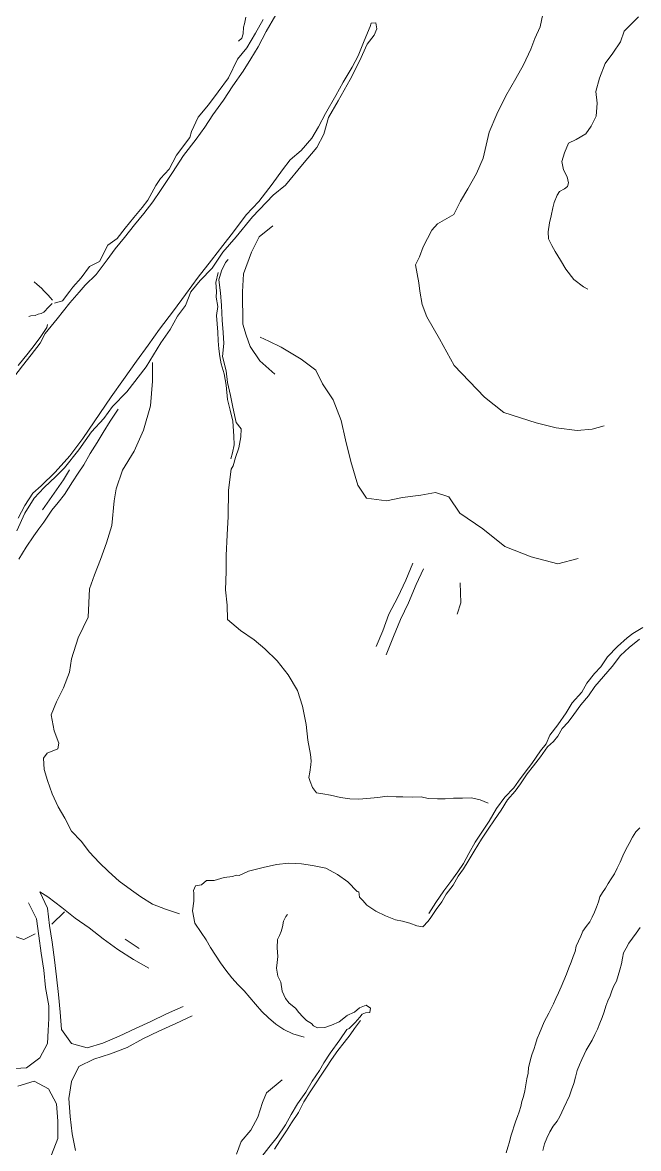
# Model space of a CAD drawing. Extents: x 683321 to 688873, y 7661944 to 7668387.
# Drawn here: x 687437.2 to 687655.6, y 7665624.4 to 7666023.8 of the extents above; entities that cross this region are included whole.
import ezdxf

# ---------------------------------------------------------------- set-up
doc = ezdxf.new("R2010")
doc.units = 0
doc.header["$MEASUREMENT"] = 0
doc.layers.add('01 CRESTA_Line', color=3, linetype='Continuous', lineweight=20)

msp = doc.modelspace()

# ---------------------------------------------------------------- linework, layer by layer
at = {"layer": '01 CRESTA_Line'}
for points in [[(687434.17, 7665898, 4173.37), (687437.25, 7665902.03, 4173.75), (687440.26, 7665905.98, 4174.18), (687443.42, 7665910.03, 4174.54), (687445.24, 7665913.53, 4174.97), (687449.43, 7665918.64, 4175.5), (687453.92, 7665924.32, 4175.89), (687457.31, 7665928.17, 4176.34), (687459.46, 7665930.63, 4176.62), (687463.28, 7665934.39, 4176.87), (687467.23, 7665939.57, 4177.29), (687470, 7665943.51, 4177.66), (687473.38, 7665947.57, 4177.84), (687476.91, 7665952, 4178.13), (687480.2, 7665956.09, 4178.43), (687483.4, 7665960.18, 4178.76), (687486.11, 7665964.23, 4178.86), (687490.36, 7665970.58, 4179.4), (687494.23, 7665976.65, 4179.76), (687498.79, 7665982.42, 4179.98), (687501.78, 7665986.67, 4180.26), (687504.71, 7665991, 4180.63), (687508.4, 7665996.26, 4181.11), (687511.72, 7666001.31, 4181.5), (687515.48, 7666006.58, 4182.09), (687518.17, 7666010.86, 4182.51), (687520.75, 7666015.22, 4183.04), (687523.58, 7666020.65, 4183.55), (687526.96, 7666026.51, 4183.99)], [(687513.81, 7666017.21, 4182.33), (687515, 7666018.29, 4182.27), (687515.42, 7666019.83, 4182.29), (687515.59, 7666022.1, 4182.18), (687515.94, 7666023.33, 4181.78), (687516.34, 7666025.69, 4182.19)], [(687643.35, 7665880.71, 4207.07), (687639.11, 7665879.55, 4205.93), (687633.86, 7665879.13, 4204.92), (687626.35, 7665880.04, 4204.72), (687619.34, 7665881.82, 4204.97), (687607.78, 7665885.42, 4204.83), (687600.97, 7665890.92, 4204.72), (687590.25, 7665902.12, 4205.02), (687584.97, 7665911.56, 4205.22), (687580.51, 7665919.44, 4205.09), (687578.91, 7665923.77, 4204.93), (687578.11, 7665928.5, 4204.89), (687577.66, 7665931.41, 4204.75), (687576.56, 7665937.83, 4203.92), (687577.93, 7665940.71, 4204.86), (687579.29, 7665944.25, 4204.73), (687582.36, 7665950.12, 4204.65), (687584.28, 7665952.35, 4205.08), (687590.16, 7665955.7, 4205.66), (687592.47, 7665960.48, 4205.44), (687595.05, 7665964.83, 4205.45), (687598.09, 7665970.19, 4205.14), (687600.48, 7665975.66, 4205.63), (687602.65, 7665984.91, 4205.26), (687605.35, 7665991.32, 4204.71), (687608.5, 7665997.83, 4204.68), (687612.07, 7666003.96, 4204.65), (687614.77, 7666008.81, 4205.34), (687617.39, 7666014.32, 4205.93), (687618.83, 7666018.14, 4205.95), (687620.77, 7666022.3, 4206.08), (687621.71, 7666026.81, 4205.92)], [(687637.67, 7665929.24, 4221.57), (687636.11, 7665930, 4221.18), (687632.63, 7665932.66, 4221.19), (687629.77, 7665936.29, 4221.15), (687627.87, 7665939.54, 4221.28), (687626.06, 7665942.57, 4221.34), (687624.83, 7665944.71, 4221.42), (687623.62, 7665947.04, 4221.48), (687623.54, 7665949.58, 4221.65), (687624.07, 7665952.79, 4221.83), (687624.59, 7665955.24, 4221.93), (687625.21, 7665958.01, 4222.01), (687625.64, 7665960.01, 4222.3), (687626.74, 7665962.53, 4222.33), (687627.56, 7665963.86, 4222.47), (687629.32, 7665964.82, 4222.52), (687630.42, 7665965.6, 4222.64), (687630.74, 7665966.88, 4222.85), (687630.24, 7665969.04, 4222.56), (687628.94, 7665971.58, 4222.55), (687628.44, 7665974.52, 4222.31), (687629.3, 7665977.53, 4222.44), (687630.8, 7665980.96, 4222.17), (687633.45, 7665982.3, 4223.13), (687636.95, 7665984.3, 4224.18), (687638.78, 7665987.07, 4223.98), (687640.56, 7665990.52, 4223.69), (687640.94, 7665995.14, 4223.63), (687640.5, 7665999.31, 4223.21), (687641.7, 7666004.05, 4223.36), (687643.77, 7666009.25, 4223.73), (687646.49, 7666012.88, 4224.11), (687649.21, 7666016.93, 4223.93), (687650.54, 7666020.75, 4223.42), (687653.08, 7666023.28, 4223.65), (687655.56, 7666025.84, 4223.28)], [(687560.79, 7666023.54, 4184.65), (687562.5, 7666023.72, 4184.92), (687562.81, 7666021.6, 4184.58), (687561.92, 7666019.36, 4184.55), (687559.4, 7666016.1, 4184.28), (687556.65, 7666010.14, 4183.61), (687553.39, 7666003.57, 4182.97), (687549.15, 7665995.96, 4182.56), (687545.71, 7665990.08, 4182.05), (687543.97, 7665984.21, 4181.75), (687541.57, 7665979.43, 4181.37), (687536.45, 7665973.45, 4180.65), (687530.44, 7665966.14, 4180.02), (687526.01, 7665962.59, 4179.68), (687518.71, 7665954.86, 4179.02), (687512.97, 7665947.81, 4178.5), (687508.25, 7665942.34, 4178.01), (687504.44, 7665936.63, 4177.6), (687500.21, 7665932.29, 4177.26), (687496.89, 7665928.27, 4177.04), (687494.93, 7665923.38, 4176.63), (687492.17, 7665919.69, 4176.53), (687489.6, 7665914.94, 4176.21), (687486.2, 7665910.13, 4176.01), (687481.08, 7665901.66, 4175.35), (687474.14, 7665892.75, 4174.46), (687469.13, 7665887.62, 4173.93), (687466.07, 7665883.36, 4173.53), (687461.67, 7665878.6, 4173.11), (687457.21, 7665872.19, 4172.73), (687452.04, 7665865.87, 4172.38), (687449, 7665862.8, 4172.1), (687444.83, 7665858.89, 4171.59), (687441.36, 7665855.03, 4170.94), (687438.03, 7665849.72, 4170.74), (687435.23, 7665843.45, 4170.45)], [(687435.6, 7665848.04, 4170.67), (687437.98, 7665852.54, 4170.86), (687440.81, 7665856.81, 4171.07), (687443.82, 7665859.46, 4171.62), (687448.77, 7665864.35, 4172.23), (687453.92, 7665870.14, 4172.64), (687458.56, 7665876.2, 4173.07), (687462.56, 7665882.16, 4173.42), (687468.66, 7665891, 4174.33), (687473.05, 7665897.18, 4174.85), (687477.59, 7665903.63, 4175.39), (687481.76, 7665909.38, 4175.95), (687485.81, 7665914.99, 4176.36), (687490.67, 7665921.49, 4176.78), (687495.02, 7665927.37, 4177.09), (687499.52, 7665933.51, 4177.4), (687504.22, 7665939.49, 4177.93), (687508.16, 7665944.72, 4178.28), (687511.98, 7665949.51, 4178.71), (687516.48, 7665955.53, 4179.06), (687521.01, 7665960.31, 4179.58), (687525.76, 7665966.46, 4180.01), (687529.37, 7665971.57, 4180.45), (687532.03, 7665975.06, 4180.77), (687536.01, 7665978.41, 4181.09), (687539.73, 7665982.81, 4181.43), (687542.08, 7665986.85, 4181.8), (687544.56, 7665991.57, 4182.21), (687548.23, 7665997.92, 4182.69), (687550.88, 7666002.68, 4183.04), (687554.05, 7666008.01, 4183.52), (687556.14, 7666011.93, 4184.01), (687558.26, 7666017.26, 4184.42), (687560.45, 7666022.36, 4184.68), (687560.79, 7666023.54, 4184.65)], [(687448.49, 7665924.22, 4175.5), (687451.33, 7665925.09, 4175.86), (687453.97, 7665928.52, 4176.04), (687455.07, 7665929.89, 4176.33), (687458.01, 7665933.2, 4176.67), (687460.94, 7665937.21, 4176.78), (687464.46, 7665939.06, 4177.17), (687467.47, 7665944.79, 4177.36), (687470.72, 7665947.21, 4177.78), (687473.6, 7665950.83, 4177.98), (687476.68, 7665954.61, 4178.28), (687479.67, 7665958.19, 4178.5), (687481.65, 7665960.74, 4178.72), (687484.42, 7665965.96, 4178.89), (687486.17, 7665968.52, 4179.28), (687489.21, 7665971.81, 4179.36), (687491.79, 7665976.77, 4179.47), (687496.53, 7665983.04, 4180.11), (687497.13, 7665985.16, 4180.33), (687499.47, 7665990.18, 4180.41), (687503.09, 7665994.64, 4180.71), (687506.61, 7665999.15, 4181.01), (687510.26, 7666004.23, 4181.58), (687513.38, 7666010.75, 4182.14), (687516.78, 7666014.8, 4182.65), (687519.81, 7666020.03, 4183.44), (687522.5, 7666024.85, 4183.75)], [(687526.64, 7665899.07, 4176.82), (687521.3, 7665903.83, 4176.51), (687517.91, 7665908.84, 4176.24), (687516.5, 7665912.89, 4176.18), (687515.29, 7665916.75, 4175.92), (687515.18, 7665928.3, 4175.99), (687515.56, 7665934.68, 4176.06), (687518.41, 7665942.32, 4177.02), (687521.06, 7665947.72, 4177.39), (687525.96, 7665951.66, 4177.97)], [(687602.32, 7665746.93, 4188.06), (687599.46, 7665748.08, 4187.86), (687596.42, 7665748.77, 4187.56), (687593.15, 7665748.72, 4186.95), (687590, 7665748.67, 4186.84), (687587.02, 7665748.47, 4186.67), (687584.35, 7665748.45, 4186.45), (687581.06, 7665748.6, 4186.36), (687578.49, 7665749.11, 4185.85), (687575.41, 7665749.07, 4185.79), (687571.98, 7665749.21, 4185.49), (687569.72, 7665749.19, 4185.64), (687566.46, 7665749.38, 4185.31), (687563.19, 7665748.97, 4185.33), (687559.21, 7665748.6, 4185.19), (687556.37, 7665748.38, 4185.12), (687553.26, 7665748.4, 4184.86), (687549.89, 7665748.91, 4184.56), (687546.37, 7665749.7, 4184.29), (687543.64, 7665750.27, 4184), (687541.47, 7665750.58, 4183.78), (687539.95, 7665752.5, 4183.46), (687539.17, 7665754.57, 4183.3), (687538.76, 7665756.03, 4183.14), (687539.02, 7665757.91, 4182.83), (687539.45, 7665760.48, 4182.74), (687539.5, 7665761.95, 4182.71), (687539.28, 7665764.13, 4182.93), (687538.33, 7665769.2, 4183.06), (687537.7, 7665774.79, 4182.96), (687536.49, 7665781.27, 4182.98), (687534.71, 7665786.87, 4182.9), (687531.35, 7665792.45, 4182.85), (687527.46, 7665797.37, 4182.87), (687523.05, 7665801.6, 4182.71), (687519.35, 7665804.82, 4182.08), (687514.53, 7665808.11, 4182.16), (687509.89, 7665812.04, 4181.3), (687509.75, 7665817.08, 4181.98), (687509.19, 7665822.53, 4181.54), (687509.41, 7665829.05, 4180.99), (687509.4, 7665834.8, 4180.53), (687509.79, 7665842.1, 4179.96), (687510.06, 7665848.62, 4179.48), (687510.21, 7665857.95, 4178.15), (687511.18, 7665865.38, 4177.58), (687511.92, 7665866.51, 4176.51), (687512.69, 7665869.56, 4176.42), (687513.86, 7665872.93, 4176.04), (687514.61, 7665876.81, 4175.87), (687514.73, 7665879.65, 4175.8), (687512.92, 7665881.94, 4175.72), (687512.51, 7665884, 4175.66), (687511.69, 7665887.92, 4175.36), (687510.95, 7665891.53, 4175.21), (687509.9, 7665896.1, 4174.99), (687509.34, 7665900.26, 4174.92), (687508.15, 7665905.29, 4174.85), (687508.59, 7665909.91, 4175.14), (687508.28, 7665913.87, 4175.12), (687507.95, 7665918.18, 4175.06), (687507.7, 7665923.45, 4175.17), (687507.39, 7665927.87, 4175.49), (687506.74, 7665932.54, 4175.67), (687507.72, 7665935.71, 4175.67), (687509.21, 7665938.73, 4175.6), (687510.06, 7665939.7, 4175.72)], [(687506.54, 7665935.17, 4175.77), (687505.7, 7665931.55, 4175.92), (687505.94, 7665928.34, 4175.45), (687505.82, 7665926.33, 4175.77), (687506.44, 7665923.1, 4175.7), (687506.02, 7665919.91, 4175.32), (687506.21, 7665916.86, 4175.21), (687506.42, 7665913.97, 4175.22), (687506.53, 7665910.88, 4175.15), (687506.75, 7665908.08, 4175.1), (687507.16, 7665905.35, 4175.13), (687507.67, 7665902.79, 4175.01), (687508.66, 7665899.2, 4174.99), (687509.38, 7665895.15, 4175.32), (687509.91, 7665890.1, 4175.38), (687510.84, 7665886.29, 4175.71), (687511.75, 7665882.45, 4175.91), (687512.12, 7665877.11, 4175.98), (687512.23, 7665874.01, 4176.05), (687511.64, 7665871.19, 4176.26), (687511.07, 7665869.06, 4176.21)], [(687447.87, 7665925.34, 4175.21), (687447.04, 7665926.25, 4175.27), (687446.31, 7665927.04, 4175.32), (687445.57, 7665927.77, 4175.31), (687444.85, 7665928.52, 4175.38), (687443.89, 7665929.55, 4175.45), (687442.43, 7665930.92, 4175.43), (687441.32, 7665931.76, 4175.5)], [(687447.71, 7665924.18, 4175.44), (687447, 7665923.41, 4175.38), (687445.92, 7665922.34, 4175.27), (687445.29, 7665921.67, 4175.26), (687444.81, 7665921.1, 4175.18), (687443.78, 7665920.55, 4174.93), (687442.76, 7665920.3, 4174.82), (687441.73, 7665919.89, 4174.74), (687440.12, 7665919.7, 4174.68), (687439.45, 7665919.52, 4174.8)], [(687446.01, 7665916.71, 4175.05), (687445.83, 7665915.57, 4174.94), (687443.65, 7665912.4, 4174.79), (687441.32, 7665909.22, 4174.48), (687439.21, 7665906.56, 4174.05), (687435.6, 7665902.14, 4173.56)], [(687634.18, 7665833.68, 4180.67), (687626.92, 7665831.84, 4180.28), (687617.5, 7665834.28, 4180.36), (687608.2, 7665837.91, 4179.57), (687600.38, 7665844.23, 4179.31), (687592.18, 7665849.77, 4179.28), (687588.36, 7665855.51, 4179.38), (687583.59, 7665857.04, 4179.53), (687578.44, 7665856.09, 4179.51), (687571.96, 7665855.32, 4179.5), (687566.24, 7665854.18, 4179.48), (687559.18, 7665855.13, 4179.57), (687556.13, 7665859.72, 4179.42), (687553.65, 7665868.14, 4179.23), (687551.74, 7665875.79, 4179.09), (687550.22, 7665882.68, 4179.2), (687547.35, 7665889.95, 4179.17), (687543.56, 7665895.63, 4178.97), (687541.14, 7665900.47, 4178.76), (687536.02, 7665904.39, 4178.4), (687528.84, 7665908.69, 4177.72), (687524.54, 7665910.72, 4177.15), (687521.41, 7665912.22, 4176.94)], [(687492.83, 7665707.61, 4181.73), (687487.93, 7665709.28, 4181.7), (687483.28, 7665711.12, 4181.85), (687479.18, 7665713.7, 4181.86), (687475.83, 7665716.09, 4182.17), (687471.42, 7665719.26, 4182.09), (687467.7, 7665722.67, 4181.97), (687464.42, 7665725.86, 4181.79), (687460.97, 7665729.53, 4181.9), (687457.98, 7665733.43, 4181.63), (687454.52, 7665737, 4181.78), (687452.17, 7665741.6, 4181.88), (687449.85, 7665745.56, 4182.02), (687447.67, 7665750.16, 4182.05), (687446, 7665754.89, 4182.26), (687444.9, 7665758.87, 4182.19), (687444.61, 7665762.83, 4181.9), (687445.91, 7665764.68, 4182.03), (687449.7, 7665766.23, 4182.34), (687450.02, 7665768.18, 4182.36), (687448.4, 7665772.52, 4182.55), (687447.31, 7665778.18, 4182.74), (687449.19, 7665782.83, 4182.58), (687451.72, 7665787.81, 4182.4), (687453.88, 7665793.41, 4182.44), (687454.54, 7665798.07, 4182.47), (687456.97, 7665805.58, 4182.36), (687460.46, 7665812.86, 4182), (687460.89, 7665822.97, 4182.11), (687462.7, 7665827.84, 4181.75), (687464.89, 7665833.36, 4181.44), (687466.98, 7665839.23, 4180.78), (687468.83, 7665845.42, 4180.28), (687469.65, 7665854.13, 4179.85), (687470.41, 7665858.4, 4179.76), (687472.64, 7665865.06, 4178.72), (687476.8, 7665871.8, 4177.96), (687480.11, 7665879.15, 4177.67), (687482.58, 7665887.82, 4177.03), (687483.28, 7665896.53, 4176.61), (687483.32, 7665903.26, 4176.2)], [(687471.15, 7665886.61, 4171.3), (687468.27, 7665882.42, 4170.75), (687465.84, 7665878.33, 4170.57), (687463.68, 7665874.81, 4170.49), (687461.2, 7665870.87, 4170.14), (687458.91, 7665866.91, 4170.01), (687456.9, 7665863.9, 4169.81), (687454.9, 7665860.89, 4169.61), (687452.14, 7665856.43, 4169.38), (687449.86, 7665853.6, 4169.19), (687447.59, 7665850.77, 4169.01), (687444.7, 7665846.63, 4168.93), (687442.96, 7665844.17, 4168.81), (687441.23, 7665841.72, 4168.69), (687438.49, 7665837.74, 4168.48), (687435.91, 7665833.49, 4168.41)], [(687444.29, 7665850.98, 4168.75), (687446.77, 7665854.53, 4168.97), (687449.25, 7665858.07, 4169.19), (687451.72, 7665861.62, 4169.42), (687453.89, 7665865.08, 4169.57)], [(687562.62, 7665802.5, 4165.59), (687564.88, 7665808, 4165.84), (687567.12, 7665814, 4165.91), (687570.25, 7665820, 4165.77), (687573.12, 7665826, 4165.79), (687575.56, 7665832, 4165.61)], [(687566.06, 7665799.5, 4165.71), (687568.69, 7665806, 4165.96), (687571.19, 7665812, 4165.93), (687574, 7665818, 4166), (687576.81, 7665824.5, 4165.78), (687579.37, 7665830, 4165.82)], [(687591.31, 7665814, 4166.72), (687592.62, 7665818, 4166.24), (687592.38, 7665825, 4166.39)], [(687657.1, 7665809.18, 4197.27), (687653.6, 7665807.09, 4196.9), (687651.53, 7665805.53, 4196.58), (687648.09, 7665802.49, 4196.2), (687644.58, 7665798.85, 4195.64), (687642.17, 7665795.22, 4195.15), (687639.97, 7665792.84, 4194.98), (687637.31, 7665789.44, 4194.44), (687635.5, 7665786.23, 4194.31), (687632.02, 7665782.5, 4193.59), (687629.89, 7665778.99, 4193.12), (687627.03, 7665774.64, 4192.62), (687624.16, 7665771.02, 4192.14), (687622.8, 7665767.99, 4192.35), (687620.87, 7665765.47, 4192.17), (687617.72, 7665761.03, 4191.65), (687615.42, 7665757.9, 4191.16), (687613.08, 7665754.66, 4190.89), (687611.4, 7665752.35, 4190.56), (687608.23, 7665749.07, 4189.98), (687605.22, 7665744.96, 4189.4), (687605.22, 7665745, 4189.39), (687602.69, 7665740.56, 4188.79), (687599.85, 7665736.29, 4188.08), (687597.66, 7665733.06, 4187.86), (687595.39, 7665729.09, 4187.4), (687593.54, 7665725.54, 4187.06), (687591.48, 7665722.5, 4186.71), (687589.05, 7665719.18, 4186.29), (687586.57, 7665715.76, 4186), (687583.76, 7665711.7, 4185.43), (687581.2, 7665707.73, 4184.92)], [(687537.06, 7665663.94, 4183.06), (687533.02, 7665665.04, 4183.13), (687529.81, 7665666.65, 4183.15), (687526.98, 7665668.52, 4183.27), (687524.35, 7665670.73, 4183.49), (687521.99, 7665673.03, 4183.62), (687519.75, 7665675.62, 4183.7), (687517.78, 7665678, 4183.96), (687515.74, 7665680.38, 4184.05), (687513.65, 7665682.49, 4184.06), (687511.38, 7665684.99, 4184.01), (687509.27, 7665687.67, 4184.12), (687507.33, 7665690.27, 4184.1), (687505.58, 7665692.98, 4184.17), (687503.8, 7665695.74, 4184.18), (687502.3, 7665698.41, 4184.17), (687500.59, 7665701.07, 4184.08), (687498.3, 7665704.31, 4184.2), (687497.46, 7665708.69, 4184.22), (687497.91, 7665712.2, 4184.08), (687497.88, 7665714.95, 4184.07), (687497.87, 7665715.89, 4184.61), (687498.54, 7665717.59, 4184.07), (687500.64, 7665717.99, 4183.7), (687502.39, 7665719.47, 4183.78), (687505.17, 7665719.52, 4183.48), (687508.68, 7665720.59, 4183.29), (687511.68, 7665720.89, 4182.92), (687512.92, 7665721.4, 4182.52), (687513.98, 7665721.21, 4182.29), (687517.26, 7665722.81, 4182.18), (687522.52, 7665724.08, 4182.21), (687527.28, 7665725.18, 4182.2), (687531.61, 7665725.57, 4182.1), (687536.05, 7665725.36, 4182.05), (687540.05, 7665724.82, 4182.18), (687544.71, 7665723.84, 4182.3), (687548.82, 7665721.66, 4182.35), (687552.5, 7665718.98, 4182.31), (687555.86, 7665715.61, 4182.61), (687556.42, 7665715.4, 4182.8), (687556.72, 7665713.55, 4182.66), (687557.81, 7665712.39, 4182.72), (687559.25, 7665710.68, 4182.77), (687562.45, 7665708.54, 4182.9), (687565.9, 7665706.95, 4182.75), (687569.37, 7665705.53, 4182.7), (687571.88, 7665705.01, 4182.68), (687574.54, 7665704.32, 4182.71), (687577.01, 7665703.38, 4183.39), (687579.11, 7665703.06, 4184.52), (687580.95, 7665705.04, 4184.73), (687581.96, 7665706.34, 4184.92), (687583.82, 7665709.22, 4185.24), (687585.84, 7665711.95, 4185.65), (687587.37, 7665714.61, 4186.05), (687589.92, 7665717.79, 4186.33), (687591.64, 7665720.99, 4186.7), (687593.56, 7665723.6, 4187.02), (687595.22, 7665726.28, 4187.32), (687597.31, 7665729.91, 4187.66), (687599.95, 7665734.15, 4188.07), (687602.22, 7665737.73, 4188.59), (687604.52, 7665740.97, 4189.1), (687606.85, 7665744.39, 4189.55), (687609.19, 7665748.06, 4190.02), (687611.87, 7665751.21, 4190.51), (687613.69, 7665753.8, 4190.89), (687616.05, 7665757.34, 4191.21), (687618.35, 7665760.17, 4191.77), (687620.86, 7665763.32, 4192.16), (687623.36, 7665766.86, 4192.47), (687625.43, 7665768.82, 4192.12), (687626.97, 7665770.64, 4192.36), (687628.55, 7665773.34, 4192.59), (687630.61, 7665775.64, 4192.9), (687632.61, 7665778.33, 4193.33), (687635.16, 7665781.74, 4193.8), (687637.9, 7665785.01, 4194.31), (687640.07, 7665788.34, 4194.66), (687643.17, 7665791.78, 4194.98), (687646.22, 7665795.42, 4195.48), (687649.25, 7665799.26, 4196.06), (687652.28, 7665802.11, 4196.32), (687655.94, 7665805.08, 4196.93)], [(687608.63, 7665622.83, 4204.38), (687609.26, 7665624.86, 4204.34), (687609.87, 7665626.83, 4204.28), (687610.27, 7665628.79, 4204.07), (687610.86, 7665630.58, 4204.01), (687611.46, 7665632.42, 4203.9), (687612.03, 7665634.19, 4203.83), (687612.63, 7665635.81, 4203.81), (687613.23, 7665637.47, 4203.8), (687613.84, 7665639.28, 4203.76), (687614.27, 7665641.09, 4203.6), (687614.86, 7665642.9, 4203.54), (687615.24, 7665644.84, 4203.38), (687615.65, 7665647.04, 4203.13), (687616.03, 7665649.14, 4202.95), (687616.41, 7665651.14, 4202.9), (687616.61, 7665653.13, 4202.61), (687617.02, 7665654.93, 4202.5), (687617.42, 7665656.47, 4202.44), (687617.82, 7665657.99, 4202.39), (687618.42, 7665659.57, 4202.27), (687619.03, 7665661.41, 4202.28), (687619.64, 7665663.44, 4202.13), (687620.44, 7665665.37, 4202.19), (687621.25, 7665667.37, 4202.19), (687622.08, 7665669.29, 4202.16), (687622.94, 7665670.89, 4202.13), (687623.75, 7665672.38, 4202.1), (687624.66, 7665674.03, 4202.05), (687625.47, 7665675.77, 4201.94), (687626.25, 7665677.65, 4201.85), (687627.19, 7665679.63, 4201.85), (687628.2, 7665681.76, 4201.92), (687629.09, 7665684.03, 4201.86), (687630.07, 7665686.27, 4201.84), (687630.87, 7665688.49, 4201.7), (687631.67, 7665690.5, 4201.62), (687632.47, 7665692.5, 4201.56), (687633.08, 7665694.32, 4201.48), (687633.49, 7665696.15, 4201.23), (687634.3, 7665697.92, 4201.3), (687635.09, 7665699.73, 4201.35), (687635.89, 7665701.53, 4201.37), (687637.05, 7665703.2, 4201.43), (687638.36, 7665704.85, 4201.64), (687639.16, 7665706.48, 4201.68), (687639.95, 7665708.28, 4201.67), (687640.73, 7665710.07, 4201.54), (687641.34, 7665711.87, 4201.47), (687641.83, 7665713.63, 4201.33), (687642.83, 7665715.2, 4201.28), (687643.84, 7665716.79, 4201.31), (687644.83, 7665718.39, 4201.46), (687645.85, 7665720.11, 4201.59), (687647.06, 7665721.88, 4201.84), (687648.07, 7665723.86, 4202), (687649.05, 7665726.03, 4202.04), (687650.07, 7665728.23, 4202.01), (687651.06, 7665730.44, 4202.03), (687652.25, 7665732.64, 4202.08), (687653.45, 7665734.88, 4202.04), (687654.67, 7665736.73, 4202.1), (687656.06, 7665738.14, 4202.17)], [(687481.93, 7665688.42, 4171.03), (687476.52, 7665691.43, 4170.84), (687470.97, 7665695.01, 4170.57), (687465.79, 7665698.75, 4170.26), (687460.85, 7665702.64, 4169.88), (687455.9, 7665706.14, 4169.42), (687451.09, 7665709.9, 4169.06), (687446.19, 7665713.64, 4168.46), (687443.36, 7665715.44, 4167.8), (687446.09, 7665709.66, 4168.26), (687446.75, 7665703.55, 4169.08), (687447.68, 7665697.55, 4169.36), (687448.58, 7665691.3, 4169.61), (687449.24, 7665685.3, 4169.86), (687449.94, 7665679.05, 4170.1), (687450.59, 7665672.79, 4170.2), (687450.99, 7665666.58, 4170.22), (687454.52, 7665661.66, 4170.42), (687460.13, 7665660.09, 4170.74), (687465.72, 7665661.77, 4171.07), (687471.46, 7665664.27, 4171.08), (687477.31, 7665666.94, 4171.22), (687482.72, 7665669.49, 4171.41), (687488.26, 7665672.16, 4171.49), (687494.17, 7665674.76, 4171.6)], [(687432.76, 7665652.73, 4170.39), (687438.56, 7665653.05, 4170.42), (687443.38, 7665656.54, 4170.33), (687446.03, 7665661.71, 4170.19), (687446.32, 7665666.25, 4170), (687446.53, 7665670.54, 4169.96), (687446.48, 7665674.99, 4170.06), (687445.39, 7665681.5, 4169.98), (687444.73, 7665687.64, 4169.74), (687443.85, 7665693.68, 4169.52), (687443.02, 7665699.84, 4169.18), (687442.19, 7665705.93, 4168.6), (687439.27, 7665711.5, 4167.75)], [(687419.54, 7665706.74, 4169.39), (687424.66, 7665704.59, 4170.44), (687430.5, 7665701.02, 4170.1), (687437.7, 7665698.58, 4169.51), (687441.63, 7665700.59, 4169.53)], [(687452.05, 7665708.37, 4169.68), (687447.63, 7665704, 4169.31)], [(687521.25, 7665620.57, 4174.88), (687524.48, 7665624.72, 4175.33), (687527.45, 7665628.49, 4175.77), (687530.44, 7665632.76, 4176.3), (687532.43, 7665636.44, 4176.62), (687534.65, 7665640.24, 4177.08), (687537.61, 7665644.38, 4177.45), (687539.94, 7665648.25, 4177.95), (687542.53, 7665652.03, 4178.43), (687544, 7665654.84, 4178.85), (687546.3, 7665658.26, 4179.24), (687549.75, 7665662.98, 4179.91), (687552.22, 7665666.58, 4180.43), (687553.04, 7665666.95, 4180.34), (687555.11, 7665669.07, 4180.55), (687556.84, 7665671.01, 4180.89), (687557.57, 7665672.11, 4180.65), (687558.84, 7665672.51, 4180.18), (687560.35, 7665672.69, 4179.83), (687560.56, 7665674.23, 4180.45), (687559.05, 7665675.25, 4181.02), (687556.69, 7665674.35, 4181.25), (687554.91, 7665672.76, 4181.68), (687552.21, 7665671.58, 4181.8), (687552.24, 7665671.55, 4181.8), (687549.43, 7665669.4, 4181.91), (687546.73, 7665668.18, 4182.31), (687544.43, 7665667.32, 4182.51), (687541.82, 7665667.22, 4183.23), (687540.35, 7665667.96, 4183.83), (687539.65, 7665668.77, 4184.18), (687537.93, 7665669.77, 4183.9), (687536.61, 7665671.16, 4183.78), (687535.18, 7665672.61, 4183.63), (687533.96, 7665674.2, 4183.42), (687531.78, 7665675.99, 4183.12), (687530.38, 7665677.6, 4182.93), (687529.2, 7665680.23, 4183.37), (687528.74, 7665683.37, 4183.13), (687527.75, 7665685.59, 4183.25), (687527.24, 7665688.36, 4183.45), (687527.45, 7665690.35, 4184), (687527.76, 7665692.53, 4184.02), (687527.45, 7665695.55, 4184.41), (687527.59, 7665698.56, 4184.73), (687528.35, 7665699.94, 4184.31), (687528.9, 7665701.33, 4183.73), (687529.42, 7665703.08, 4183.15), (687529.7, 7665705.08, 4182.64), (687530.56, 7665706.68, 4182.46), (687531.11, 7665707.4, 4182.23)], [(687621.66, 7665623.74, 4211.83), (687622.27, 7665626.11, 4211.89), (687623.08, 7665628.14, 4212.01), (687624.09, 7665630.34, 4212), (687625.28, 7665632.32, 4211.98), (687626.72, 7665634.11, 4212.07), (687627.74, 7665635.74, 4212), (687629.12, 7665638.89, 4211.58), (687631.06, 7665643.13, 4211.74), (687631.84, 7665645.28, 4211.79), (687632.65, 7665647.44, 4211.9), (687633.23, 7665649.74, 4211.96), (687633.82, 7665652.05, 4211.99), (687634.64, 7665654.09, 4212.19), (687635.48, 7665655.96, 4212.23), (687636.29, 7665657.81, 4212.18), (687637.08, 7665659.35, 4212.14), (687638.09, 7665661.05, 4212.12), (687639.09, 7665662.84, 4212.01), (687640.05, 7665664.83, 4211.92), (687641.04, 7665666.79, 4211.79), (687641.84, 7665668.9, 4211.52), (687642.64, 7665670.9, 4211.33), (687643.44, 7665672.92, 4211.27), (687644.05, 7665674.91, 4211.14), (687644.68, 7665676.76, 4211.1), (687645.5, 7665678.55, 4211.24), (687646.09, 7665680.34, 4211.27), (687646.82, 7665682.12, 4211.19), (687647.79, 7665683.82, 4211.2), (687648.39, 7665685.82, 4211.17), (687648.99, 7665687.84, 4211.06), (687649.59, 7665689.88, 4210.9), (687649.86, 7665691.89, 4210.76), (687650.3, 7665693.78, 4210.84), (687651.18, 7665695.46, 4210.86), (687652.18, 7665697.24, 4210.94), (687653.39, 7665698.99, 4211.1), (687654.78, 7665700.77, 4211.22), (687656.18, 7665702.77, 4211.26)], [(687473.58, 7665698.63, 4170.51), (687478.5, 7665695.39, 4170.76)], [(687497.36, 7665671.45, 4171.45), (687491.52, 7665668.71, 4171.5), (687485.53, 7665666.05, 4171.43), (687479.84, 7665663.27, 4171.41), (687474.27, 7665660.3, 4171.22), (687468.42, 7665657.99, 4171.15), (687462.52, 7665656.06, 4170.9), (687457.18, 7665653.52, 4170.75), (687454.52, 7665648.13, 4170.46), (687453.63, 7665642.18, 4170.85), (687454.08, 7665635.81, 4170.83), (687454.75, 7665629.63, 4170.99), (687456, 7665623.69, 4171.2)], [(687556.98, 7665669.83, 4180.8), (687554.84, 7665666.97, 4180.44), (687553.32, 7665664.77, 4180.18), (687551.18, 7665662.03, 4179.82), (687549.03, 7665659.17, 4179.52), (687546.77, 7665655.96, 4178.99), (687544.98, 7665653.3, 4178.61), (687543.03, 7665650.4, 4178.32), (687541.08, 7665647.31, 4177.96), (687539.12, 7665644.52, 4177.59), (687536.98, 7665641.02, 4177.37), (687534.99, 7665637.23, 4176.79), (687532.51, 7665633.57, 4176.4), (687530.8, 7665630.69, 4176.06), (687528.47, 7665627.16, 4175.67), (687526.49, 7665624.2, 4175.29)], [(687447.51, 7665622.18, 4171.15), (687449.73, 7665628.02, 4171.08), (687449.75, 7665634.15, 4170.82), (687449.25, 7665640.32, 4170.72), (687446.4, 7665645.62, 4170.43), (687441.28, 7665648.26, 4170.42), (687435.54, 7665646.51, 4170.49)], [(687513.03, 7665622.41, 4171.93), (687514.71, 7665626.85, 4172.27), (687518.14, 7665630.95, 4172.46), (687520.61, 7665635.55, 4172.58), (687522.26, 7665640.73, 4172.15), (687523.74, 7665644.11, 4172.38), (687529.28, 7665648.83, 4173.22)]]:
    msp.add_polyline3d(points, dxfattribs=at)

doc.saveas('drawing.dxf')
